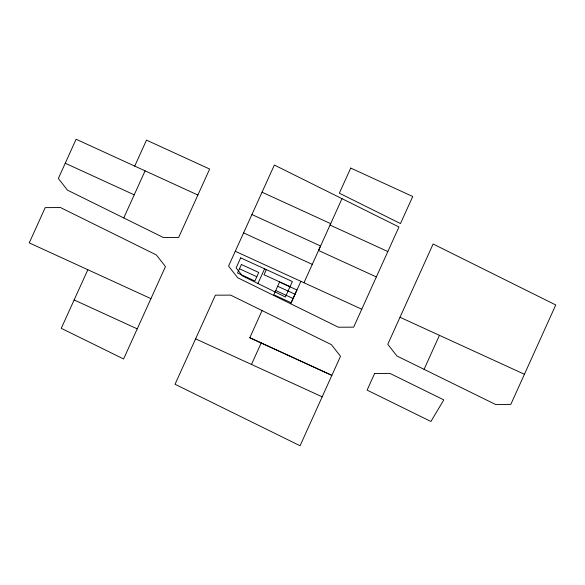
<?xml version="1.0" encoding="UTF-8"?>
<svg xmlns="http://www.w3.org/2000/svg" width="585" height="585" viewBox="0 0 585 585"><rect width="100%" height="100%" fill="white"/><g stroke="black" fill="none" stroke-linecap="round" stroke-linejoin="round"><path stroke-width="0.88" d="M134.74 166.103L146.484 140.122L209.649 169.05L178.652 237.481L163.383 237.525L67.443 190.132L58.354 178.491L76.094 139.237L197.876 195.032M235.265 251.272L228.567 266.087L237.693 277.736L338.393 327.22L353.654 327.154L398.941 226.98L274.358 165.036L235.265 251.272L361.764 309.216M249.81 337.735L331.87 375.373L340.521 356.28L331.359 344.623L230.644 295.118L215.382 295.184L175.025 384.265L300.076 445.763L331.87 375.373L249.81 337.735L262.08 310.562M303.966 282.752L320.58 245.992L251.923 214.541M341.998 198.666L330.057 225.079L387.84 251.528M424.074 369.34L396.93 355.987L387.775 344.331L433.119 244.004L555.75 304.961L510.815 404.396L495.553 404.469L424.074 369.34L439.437 335.337M87.845 269.736L61.264 328.317L123.596 358.971L165.467 266.584L156.349 254.936L60.474 207.551L45.213 207.624L29.25 242.877L150.937 298.642M123.757 217.956L145.095 170.849M257.934 283.513L264.588 268.822M266.329 269.619L264.01 274.723L290.05 286.657M251.484 364.44L261.21 342.949M290.679 303.776L300.887 281.341M262.051 192.202L330.7 223.653L318.554 250.482L376.352 276.939M243.594 232.918L312.288 264.376M65.249 163.237L134.228 194.842M400.001 317.275L524.431 374.268M239.455 268.771L256.815 276.727M277.648 286.27L295.001 294.226M275.718 290.526L293.078 298.482M195.58 338.839L322.189 396.835M74.12 299.951L137.226 328.865M374.634 373.457L367.117 390.122L430.911 421.478L443.81 399.884L389.895 373.391L374.634 373.457M240.676 257.861L236.128 267.908L242.344 275.849L285.37 296.997L292.368 281.546L240.676 257.861M241.378 264.515L237.525 273.027L254.884 280.983L258.738 272.464L241.378 264.515M279.571 282.014L273.787 294.781L291.147 302.737L296.931 289.97L279.571 282.014M350.737 168.078L339.337 193.182L400.476 223.565L412.732 196.502L350.737 168.078"/></g></svg>
